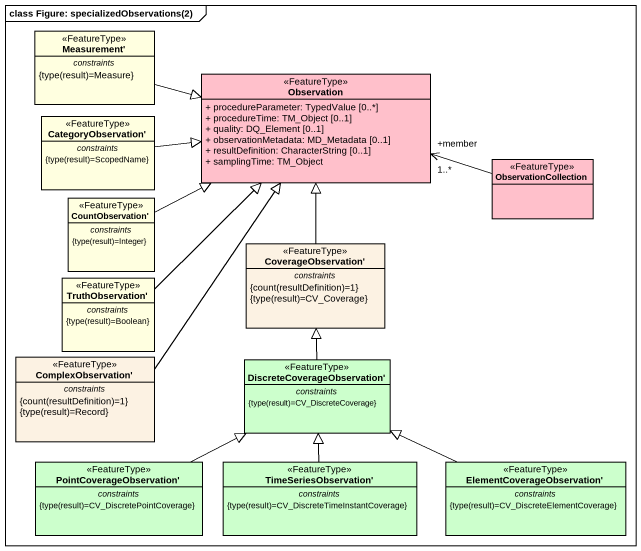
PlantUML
@startuml
mainframe class Figure: specializedObservations(2)
hide circle
hide empty members
skinparam classAttributeIconSize 0
class "Measurement'" as Measurement <<FeatureType>> #FFFFE0 {
  -- constraints --
  {field} {type(result)=Measure}
}
class Observation <<FeatureType>> #FFC0CB {
  + procedureParameter: TypedValue [0..*]
  + procedureTime: TM_Object [0..1]
  + quality: DQ_Element [0..1]
  + observationMetadata: MD_Metadata [0..1]
  + resultDefinition: CharacterString [0..1]
  + samplingTime: TM_Object
}
class "CategoryObservation'" as CategoryObservation <<FeatureType>> #FFFFE0 {
  -- constraints --
  {field} {type(result)=ScopedName}
}
class ObservationCollection <<FeatureType>> #FFC0CB
class "CountObservation'" as CountObservation <<FeatureType>> #FFFFE0 {
  -- constraints --
  {field} {type(result)=Integer}
}
class "CoverageObservation'" as CoverageObservation <<FeatureType>> {
  -- constraints --
  {field} {count(resultDefinition)=1}
  {field} {type(result)=CV_Coverage}
}
class "TruthObservation'" as TruthObservation <<FeatureType>> #FFFFE0 {
  -- constraints --
  {field} {type(result)=Boolean}
}
class "ComplexObservation'" as ComplexObservation <<FeatureType>> {
  -- constraints --
  {field} {count(resultDefinition)=1}
  {field} {type(result)=Record}
}
class "DiscreteCoverageObservation'" as DiscreteCoverageObservation <<FeatureType>> #CCFFCC {
  -- constraints --
  {field} {type(result)=CV_DiscreteCoverage}
}
class "PointCoverageObservation'" as PointCoverageObservation <<FeatureType>> #CCFFCC {
  -- constraints --
  {field} {type(result)=CV_DiscretePointCoverage}
}
class "TimeSeriesObservation'" as TimeSeriesObservation <<FeatureType>> #CCFFCC {
  -- constraints --
  {field} {type(result)=CV_DiscreteTimeInstantCoverage}
}
class "ElementCoverageObservation'" as ElementCoverageObservation <<FeatureType>> #CCFFCC {
  -- constraints --
  {field} {type(result)=CV_DiscreteElementCoverage}
}
Measurement -right-|> Observation
CategoryObservation -right-|> Observation
ObservationCollection -left-> "+member\n1..*" Observation
CountObservation -right-|> Observation
CoverageObservation -up-|> Observation
TruthObservation -up-|> Observation
ComplexObservation -up-|> Observation
DiscreteCoverageObservation -up-|> CoverageObservation
PointCoverageObservation -right-|> DiscreteCoverageObservation
TimeSeriesObservation -up-|> DiscreteCoverageObservation
ElementCoverageObservation -left-|> DiscreteCoverageObservation
@enduml
